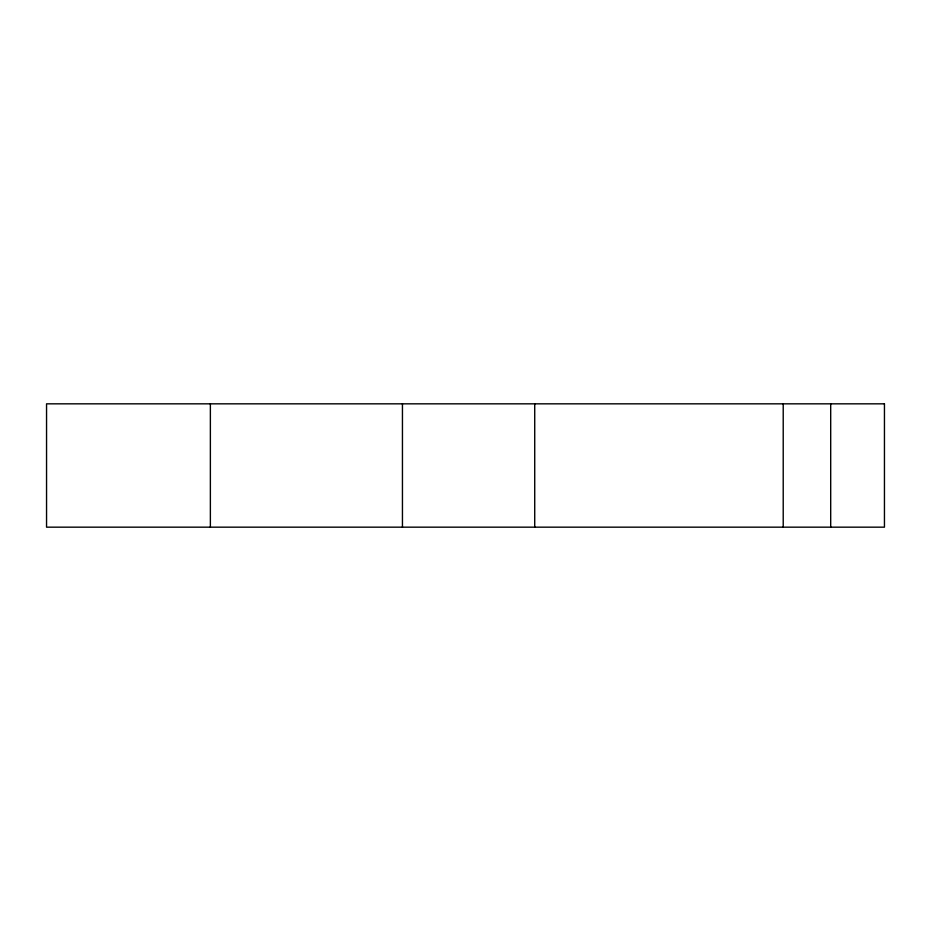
<?xml version="1.0" encoding="UTF-8"?>
<svg xmlns="http://www.w3.org/2000/svg" width="931" height="931" viewBox="0 0 931 931"><rect width="100%" height="100%" fill="white"/><g stroke="black" fill="none" stroke-linecap="round" stroke-linejoin="round"><path stroke-width="1.4" d="M830.696 403.833L830.696 527.167M783.215 403.833L783.215 527.167M534.72 403.833L534.72 527.167M402.448 403.833L402.448 527.167M210.371 403.833L210.371 527.167M884.45 403.833L46.55 403.833L46.55 527.167L884.45 527.167L884.45 403.833"/></g></svg>
